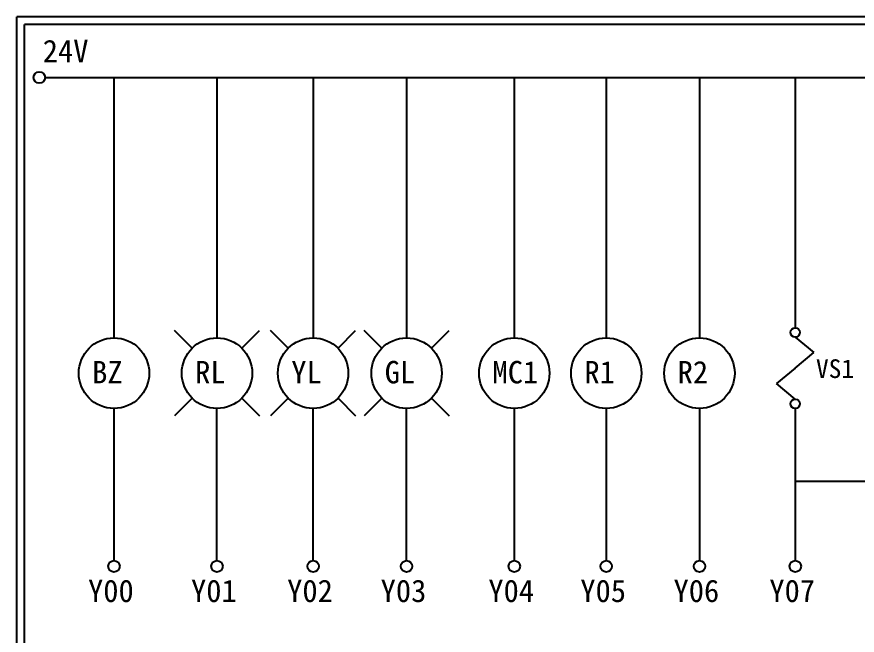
# Model space of a CAD drawing. Extents: x 926 to 1213, y 3 to 207.
# Drawn here: x 925.7 to 1060.8, y 107.6 to 207 of the extents above; entities that cross this region are included whole.
import ezdxf

# ---------------------------------------------------------------- set-up
doc = ezdxf.new("R2010")
doc.units = 0
doc.layers.get('0').update_dxf_attribs({"linetype": 'CONTINUOUS'})
doc.layers.add('圖框層', color=7, linetype='CONTINUOUS')
doc.layers.add('標尺寸層', color=3, linetype='CONTINUOUS')
doc.styles.add('STSL', font='KAIU.TTF')

msp = doc.modelspace()

# ---------------------------------------------------------------- linework, layer by layer
for p, q in [((953.91, 153.73), (951.08, 156.56)), ((961.92, 153.73), (964.74, 156.56)), ((969.35, 153.73), (966.52, 156.56)), ((977.36, 153.73), (980.19, 156.56)), ((984.38, 153.73), (981.55, 156.56)), ((992.39, 153.73), (995.22, 156.56)), ((953.91, 145.73), (951.08, 142.9)), ((961.92, 145.73), (964.74, 142.9)), ((969.35, 145.73), (966.52, 142.9)), ((977.36, 145.73), (980.19, 142.9)), ((984.38, 145.73), (981.55, 142.9)), ((992.39, 145.73), (995.22, 142.9))]:
    msp.add_line(p, q)
at = {"layer": '圖框層', "color": 7}
for p, q in [((1212.74, 206.97), (925.74, 206.97)), ((925.74, 3), (925.74, 206.97)), ((1211.49, 205.72), (926.99, 205.72)), ((926.99, 4.25), (926.99, 205.72))]:
    msp.add_line(p, q, dxfattribs=at)
at = {"layer": '標尺寸層', "color": 7}
for p, q in [((930.28, 197.22), (1207.88, 197.22)), ((941.36, 197.22), (941.36, 155.39)), ((957.91, 197.22), (957.91, 155.39)), ((973.36, 197.22), (973.36, 155.39)), ((988.38, 197.22), (988.38, 155.39)), ((1005.69, 197.22), (1005.69, 155.39)), ((1020.47, 197.22), (1020.47, 155.39)), ((1035.45, 197.22), (1035.45, 155.39)), ((1050.85, 197.22), (1050.85, 157.03)), ((1050.85, 155.53), (1053.85, 153.04)), ((1050.85, 150.55), (1053.85, 153.04)), ((1050.85, 150.55), (1047.84, 148.06)), ((1050.85, 145.57), (1047.84, 148.06)), ((941.36, 144.07), (941.36, 119.62)), ((1005.69, 144.07), (1005.69, 119.62)), ((1020.47, 144.07), (1020.47, 119.62)), ((1035.45, 144.07), (1035.45, 119.62)), ((1050.85, 144.07), (1050.85, 119.62))]:
    msp.add_line(p, q, dxfattribs=at)
at = {"layer": '標尺寸層'}
for p, q in [((957.91, 119.62), (957.91, 144.07)), ((973.36, 119.62), (973.36, 144.07)), ((988.38, 119.62), (988.38, 144.07)), ((1050.85, 132.38), (1068.7, 132.38))]:
    msp.add_line(p, q, dxfattribs=at)
at = {"layer": '標尺寸層', "color": 7}
for centre, radius in [((929.36, 197.22), 0.92), ((1050.85, 156.28), 0.751), ((941.36, 149.73), 5.66), ((957.91, 149.73), 5.66), ((973.36, 149.73), 5.66), ((988.38, 149.73), 5.66), ((1005.69, 149.73), 5.66), ((1020.47, 149.73), 5.66), ((1035.45, 149.73), 5.66), ((1050.85, 144.82), 0.751), ((941.36, 118.7), 0.92), ((957.91, 118.7), 0.92), ((973.36, 118.7), 0.92), ((988.38, 118.7), 0.92), ((1005.69, 118.7), 0.92), ((1020.47, 118.7), 0.92), ((1035.45, 118.7), 0.92), ((1050.85, 118.7), 0.92)]:
    msp.add_circle(centre, radius, dxfattribs=at)

# ---------------------------------------------------------------- texts
at = {"layer": '圖框層', "color": 4, "style": 'STSL'}
for s, height, p in [('24V', 3.6, (929.91, 199.68)), ('BZ', 3.6, (937.85, 148.09)), ('RL', 3.6, (954.4, 148.09)), ('YL', 3.6, (969.85, 148.09)), ('GL', 3.6, (984.87, 148.09)), ('MC1', 3.6, (1002.19, 148.09)), ('R1', 3.6, (1016.96, 148.09)), ('R2', 3.6, (1031.94, 148.09)), ('VS1', 3, (1054.17, 148.95)), ('Y00', 3.6, (937.19, 112.96)), ('Y01', 3.6, (953.74, 112.96)), ('Y02', 3.6, (969.19, 112.96)), ('Y03', 3.6, (984.21, 112.96)), ('Y04', 3.6, (1001.52, 112.96)), ('Y05', 3.6, (1016.3, 112.96)), ('Y06', 3.6, (1031.28, 112.96)), ('Y07', 3.6, (1046.68, 112.96))]:
    msp.add_text(s, height=height, dxfattribs=at).set_placement(p)

doc.saveas('drawing.dxf')
